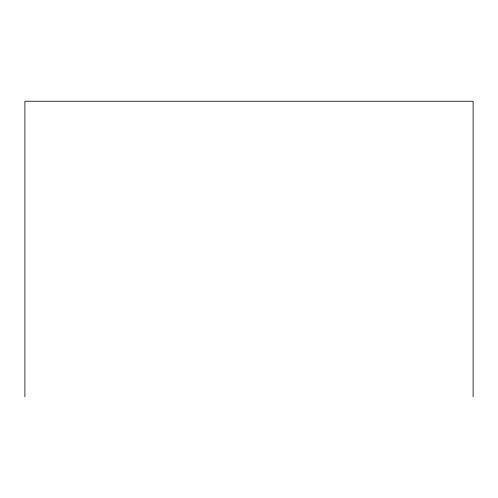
<?xml version="1.0" encoding="UTF-8"?>
<svg xmlns="http://www.w3.org/2000/svg" width="498" height="498" viewBox="0 0 498 498"><rect width="100%" height="100%" fill="white"/><g stroke="black" fill="none" stroke-linecap="round" stroke-linejoin="round"><path stroke-width="0.75" d="M473.1 396.775L473.1 101.225L24.9 101.225L24.9 396.775"/></g></svg>
